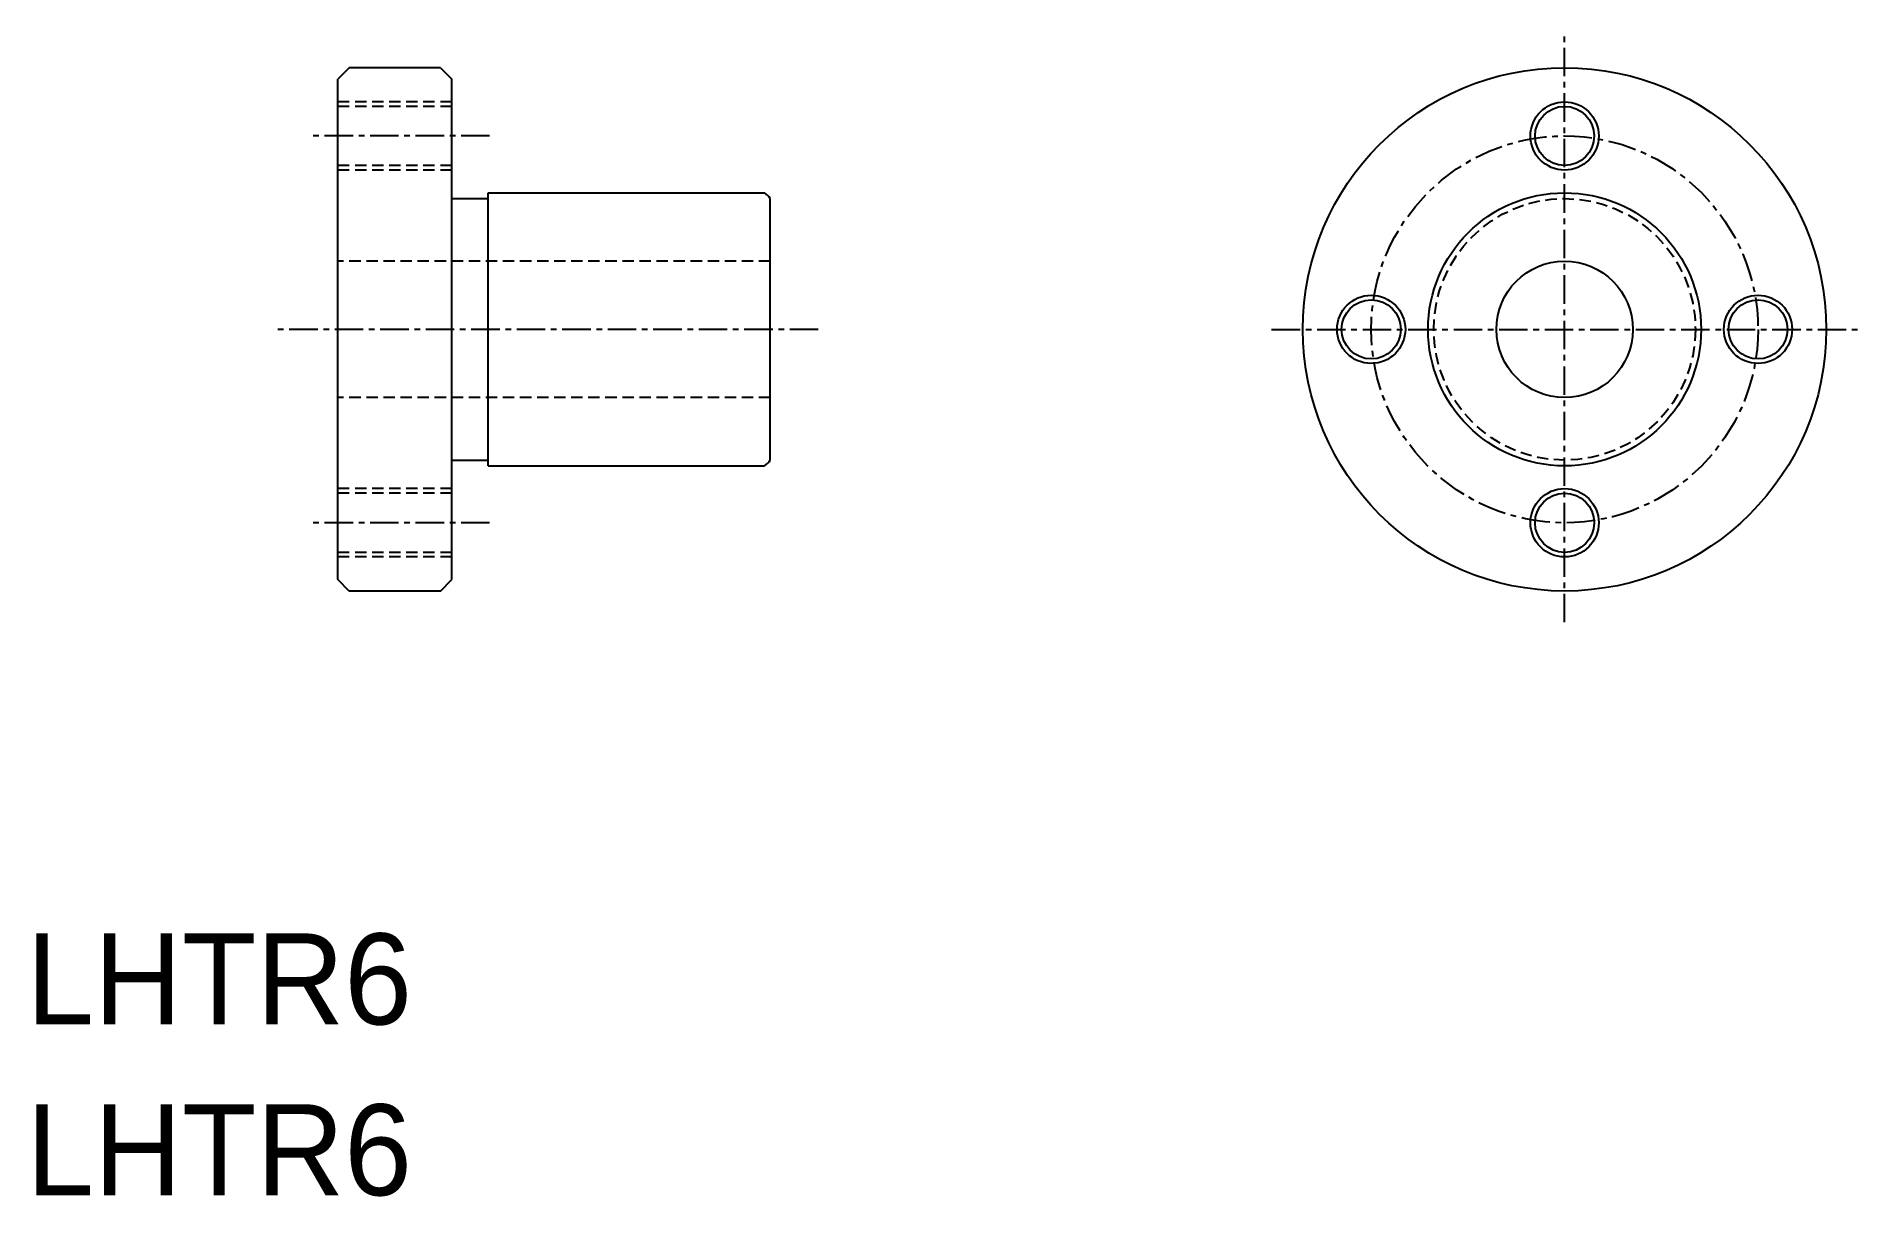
# Model space of a CAD drawing. Extents: x 98.3 to 178.4, y 103.4 to 154.4.
import ezdxf

# ---------------------------------------------------------------- set-up
doc = ezdxf.new("R2010")
doc.units = 0
doc.linetypes.add('CENTER', pattern=[2, 1.25, -0.25, 0.25, -0.25])
doc.linetypes.add('DASHED', pattern=[0.75, 0.5, -0.25])
doc.layers.get('0').update_dxf_attribs({"linetype": 'CONTINUOUS'})
doc.layers.add('CENTER', color=1, linetype='CENTER')

msp = doc.modelspace()

# ---------------------------------------------------------------- linework, layer by layer
at = {"color": 7, "linetype": 'CONTINUOUS'}
for p, q in [((112.078, 153.056), (111.578, 152.556)), ((116.078, 153.056), (112.078, 153.056)), ((116.078, 153.056), (116.578, 152.556)), ((111.578, 130.556), (111.578, 152.556)), ((116.578, 130.556), (116.578, 152.556)), ((116.578, 147.306), (118.178, 147.306)), ((118.178, 147.556), (130.326, 147.556)), ((118.178, 135.556), (118.178, 147.556)), ((130.578, 135.809), (130.578, 147.304)), ((116.578, 135.806), (118.178, 135.806)), ((118.178, 135.556), (130.326, 135.556)), ((119.703, 135.556), (119.703, 135.556)), ((122.828, 135.556), (122.828, 135.556)), ((112.078, 130.056), (111.578, 130.556)), ((116.078, 130.056), (116.578, 130.556)), ((116.078, 130.056), (112.078, 130.056))]:
    msp.add_line(p, q, dxfattribs=at)
at = {"color": 3, "linetype": 'DASHED'}
for p, q in [((116.578, 151.556), (111.578, 151.556)), ((116.578, 151.356), (111.578, 151.356)), ((116.578, 148.756), (111.578, 148.756)), ((116.578, 148.556), (111.578, 148.556)), ((130.578, 144.556), (111.578, 144.556)), ((130.578, 138.556), (111.578, 138.556)), ((116.578, 134.556), (111.578, 134.556)), ((116.578, 134.356), (111.578, 134.356)), ((116.578, 131.756), (111.578, 131.756)), ((116.578, 131.556), (111.578, 131.556))]:
    msp.add_line(p, q, dxfattribs=at)
at = {"color": 7, "linetype": 'CONTINUOUS'}
for centre, radius in [((165.488, 141.556), 11.5), ((165.488, 150.056), 1.3), ((165.488, 141.556), 6), ((165.488, 141.556), 3), ((156.988, 141.556), 1.3), ((173.988, 141.556), 1.3), ((165.488, 133.056), 1.3)]:
    msp.add_circle(centre, radius, dxfattribs=at)
at = {"color": 3, "linetype": 'CONTINUOUS'}
for centre in [(165.488, 150.056), (156.988, 141.556), (173.988, 141.556), (165.488, 133.056)]:
    msp.add_circle(centre, 1.5, dxfattribs=at)
at = {"color": 3, "linetype": 'DASHED'}
msp.add_circle((165.488, 141.556), 5.75, dxfattribs=at)
at = {"color": 7, "linetype": 'CONTINUOUS'}
for centre, start, end in [((129.828, 146.806), 33.55731, 56.44269), ((129.828, 136.306), 303.55731, 326.44269)]:
    msp.add_arc(centre, 0.9, start, end, dxfattribs=at)
at = {"layer": 'CENTER', "color": 1, "linetype": 'CENTER'}
for p, q in [((165.488, 128.681), (165.488, 154.431)), ((118.243, 150.056), (110.277, 150.056)), ((132.687, 141.556), (108.788, 141.556)), ((152.613, 141.556), (178.363, 141.556)), ((118.243, 133.056), (110.277, 133.056))]:
    msp.add_line(p, q, dxfattribs=at)
msp.add_circle((165.488, 141.556), 8.5, dxfattribs=at)

# ---------------------------------------------------------------- texts
at = {"color": 7, "linetype": 'CONTINUOUS'}
for p in [(97.887, 111.007), (97.887, 103.497)]:
    msp.add_text('LHTR6', height=4, dxfattribs=at).set_placement(p)

doc.saveas('drawing.dxf')
